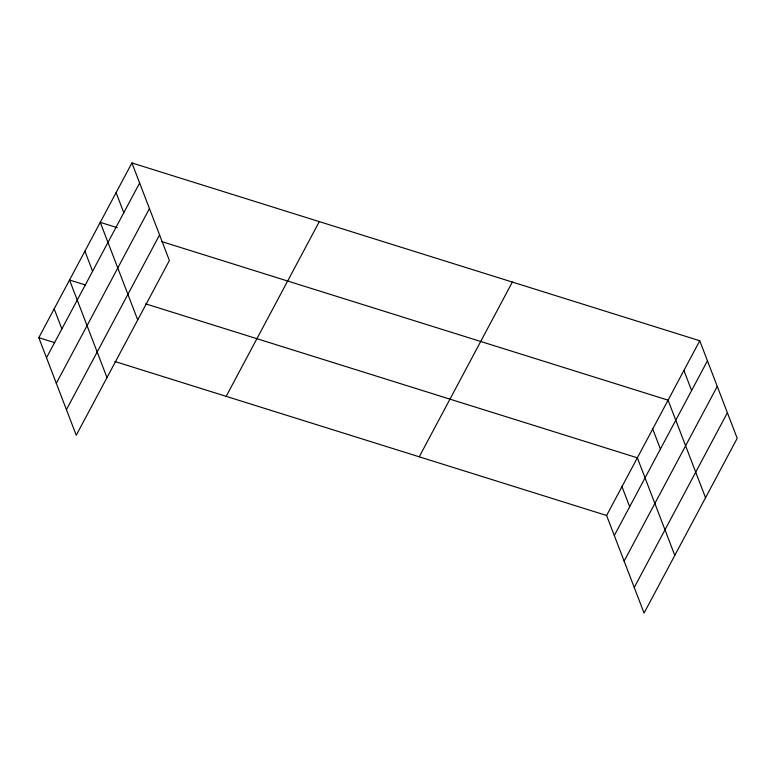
<?xml version="1.0" encoding="UTF-8"?>
<svg xmlns="http://www.w3.org/2000/svg" width="776" height="776" viewBox="0 0 776 776"><rect width="100%" height="100%" fill="white"/><g stroke="black" fill="none" stroke-linecap="round" stroke-linejoin="round"><path stroke-width="1.16" d="M131.93 162.941L169.391 260.513L76.252 435.249L38.8 337.676L131.93 162.941L699.748 340.751L737.2 438.324L644.07 613.059L606.609 515.487L699.748 340.751M46.502 357.736L139.631 183M56.318 383.315L149.448 208.579M66.435 409.67L159.565 234.934M226.175 396.352L319.314 221.616M419.234 456.812L512.364 282.066M614.311 535.547L707.44 360.811M624.127 561.126L717.267 386.39M634.244 587.481L727.384 412.745M117.302 227.688L100.269 222.353L137.721 319.925M161.592 241.549L668.078 400.154L705.539 497.736M85.428 284.986L69.53 280.01L106.991 377.592M145.616 303.843L637.348 457.821L674.8 555.403M38.8 337.676L54.698 342.652M114.887 361.5L606.609 515.487M683.908 370.453L691.61 390.512M652.713 428.992L660.415 449.052M621.974 486.649L629.675 506.709M116.099 192.642L123.801 212.702M84.904 251.181L92.596 271.241M54.165 308.848L61.867 328.908"/></g></svg>
